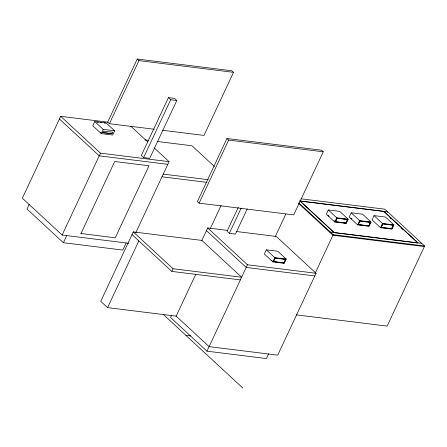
<?xml version="1.0" encoding="UTF-8"?>
<svg xmlns="http://www.w3.org/2000/svg" width="447" height="447" viewBox="0 0 447 447"><rect width="100%" height="100%" fill="white"/><g stroke="black" fill="none" stroke-linecap="round" stroke-linejoin="round"><path stroke-width="0.67" d="M107.811 122.171L60.697 116.332L22.35 198.2L62.133 235.027L128.641 243.263M29.223 204.296L26.999 209.04L63.373 242.71L122.813 250.074L126.149 242.956M94.742 121.545L92.764 125.775L101.223 133.603L112.65 135.016L114.633 130.792L106.174 122.964L94.742 121.545L103.201 129.373L114.633 130.792M101.223 133.603L103.201 129.373M162.574 130.289L204.011 135.424L233.557 72.341L231.853 70.76L137.24 59.043L107.688 122.12L109.392 123.702L154.282 129.261M102.888 132.619L103.525 131.088L112.672 132.223L112.035 133.754L102.832 132.569L112.035 133.754M109.392 123.702L138.944 60.619L233.557 72.341M62.133 235.027L100.486 153.159L169.067 161.652L135.726 232.837M63.373 242.71L66.709 235.591M80.946 233.591L114.711 161.512L149.002 165.759L115.242 237.838L80.834 233.485M168.43 97.642L141.336 155.483L143.604 157.59L149.706 158.344L176.8 100.502L174.526 98.401L168.43 97.642L170.704 99.748L176.8 100.502M143.604 157.59L170.704 99.748M133.273 231.915L173.056 268.742L241.643 277.235L201.854 240.413L133.273 231.915L100.759 301.323L107.576 307.637L176.163 316.135L195.926 273.95M107.576 307.637L138.838 240.899M226.942 138.503L197.39 201.586L199.094 203.161L293.713 214.884L323.265 151.801L321.555 150.226L226.942 138.503L228.646 140.084L323.265 151.801M199.094 203.161L228.646 140.084M132.021 234.586L171.804 271.407L173.056 268.742M201.731 240.682L207.693 227.953L227.786 230.44M210.219 228.719L221.131 205.424M171.693 315.135L170.581 317.504L206.955 351.174L266.395 358.539L268.619 353.789M238.251 207.374L227.059 231.261L229.333 233.368L235.429 234.122L247.208 208.972M229.333 233.368L241.112 208.218M206.955 351.174L247.476 264.78L316.063 273.273L277.71 355.142L209.129 346.643L175.973 315.956M266.339 249.828L264.361 254.058L272.815 261.886L284.247 263.3L286.225 259.076L277.771 251.248L266.339 249.828L274.799 257.656L286.225 259.076M275.128 236.91L285.773 214.186M272.815 261.886L274.799 257.656M273.441 261.579L275.106 258.031L285.622 259.333L284.029 262.948L273.441 261.579L284.029 262.948M273.508 261.646L275.173 258.092L285.689 259.394M283.957 262.886L285.622 259.333M328.299 209.961L326.321 214.191L334.775 222.019L346.207 223.433L348.185 219.203L339.731 211.381L328.299 209.961L336.759 217.79L348.185 219.203M334.082 220.55L334.982 221.762M334.775 222.019L336.759 217.79M330.109 232.591L330.361 232.06L421.806 243.386M335.401 221.712L337.066 218.164L347.582 219.466L345.989 223.081L335.401 221.712L345.989 223.081M335.468 221.779L337.133 218.225L347.649 219.527M315.208 273.106L333.205 234.692L424.65 246.018L387.136 326.103L296.378 314.861M345.917 223.014L347.582 219.466M351.163 212.794L349.18 217.018L357.639 224.847L369.071 226.266L371.049 222.036L362.59 214.208L351.163 212.794L359.617 220.622L371.049 222.036M352.001 218.806L351.873 219.075L350.85 218.125M357.639 224.847L359.617 220.622M370.513 222.36L359.997 221.058L358.265 224.545L359.924 220.997L370.446 222.299L368.848 225.914L357.84 224.595M358.265 224.545L368.781 225.847L370.446 222.299M374.022 215.627L372.044 219.851L380.498 227.679L391.93 229.099L393.913 224.869L385.454 217.041L374.022 215.627L382.481 223.455L393.913 224.869M383.649 211.884L383.895 211.353L417.995 242.917M387.46 212.359L387.705 211.822L299.725 200.927M380.498 227.679L382.481 223.455M381.123 227.378L382.788 223.83L393.304 225.132L391.712 228.747L381.123 227.378L391.712 228.747M381.196 227.439L382.856 223.891L393.371 225.193M391.645 228.68L393.304 225.132M96.954 122.098L98.273 122.266M100.245 122.506L101.625 122.735M104.185 122.998L105.503 123.16M144.923 139.95L148.387 140.375M157.394 141.492L192.037 145.783L214.476 166.558M167.821 164.323L99.234 155.83L59.451 119.003M163.233 174.112L208.263 179.688M161.982 176.783L207.011 182.359M301.038 198.809L384.867 209.196L424.65 246.018M417.263 242.917L334.127 232.619L303.083 203.882M424.399 246.554L332.954 235.223L298.557 203.385M236.094 231.473L276.28 236.452L316.063 273.273M314.811 275.944L246.224 267.446L206.441 230.624M171.804 271.407L240.391 279.906M185.902 335.351L190.752 335.954M417.956 243.006L383.856 211.442L300.026 201.055L302.066 202.938M389.756 217.538L391.281 218.952M401.462 228.372L402.479 229.317M327.992 215.292L329.014 216.242M300.071 200.966L334.172 232.529M298.803 202.849L333.205 234.692M137.24 59.043L138.944 60.619M130.815 126.244L147.644 141.828M154.276 147.963L169.067 161.652M272 260.685L273.022 261.629M207.693 227.953L247.476 264.78M100.335 132.34L101.357 133.284M60.697 116.332L100.486 153.159M163.373 314.498L242.732 387.957"/></g></svg>
